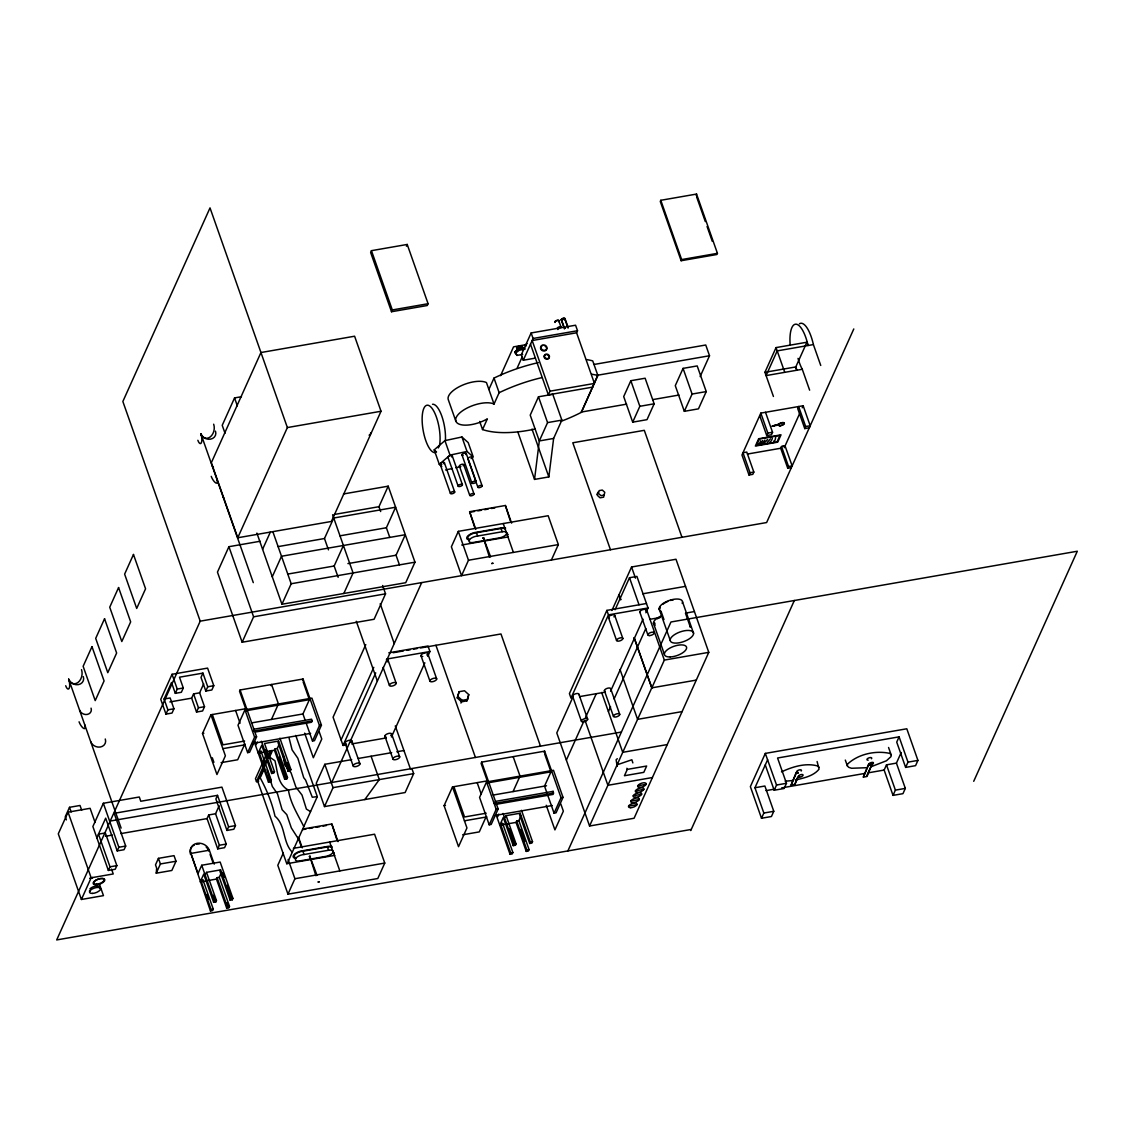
<?xml version="1.0" encoding="UTF-8"?>
<svg xmlns="http://www.w3.org/2000/svg" width="1134" height="1134" viewBox="0 0 1134 1134"><rect width="100%" height="100%" fill="white"/><g stroke="black" fill="none" stroke-linecap="round" stroke-linejoin="round"><path stroke-width="1.5" d="M817.104 761.509L819.06 769.178C813.39 776.152 803.708 778.009 795.402 780.05M865.937 767.746L851.521 768.271L848.756 767.335L847.381 765.932L847.495 764.16C858.126 754.039 875.576 750.269 889.765 753.387L891.14 754.79L891.026 756.576L886.448 760.772L871.677 766.513M534.539 479.413L539.316 440.942L547.566 422.599L538.48 396.801L552.782 394.306L561.869 420.119L553.619 438.447L548.842 476.918L534.539 479.413L517.714 431.615M315.904 875.703L309.738 856.142L317.066 875.363M310.333 856.227L309.171 856.567M489.477 557.219L483.311 537.658L490.639 556.879M772.339 438.334C771.8 439.85 771.545 441.027 769.745 442.288M457.271 697.949L459.114 691.697L464.515 690.762L468.753 694.618L467.562 699.409L466.91 700.869L461.495 701.804L457.271 697.949L459.114 691.697M466.91 700.869L468.753 694.618M749.007 475.018L750.028 472.75L742.983 452.735L746.782 452.083L753.841 472.084L752.82 474.352L749.007 475.018L741.962 455.003L760.815 413.116L803.156 405.745L810.2 425.746L809.293 427.802L804.757 428.595L797.712 408.58L798.634 406.525L805.679 426.54L804.757 428.595M241.457 396.716L234.554 397.921L222.221 425.321L225.014 433.245M81.676 810.172L80.018 805.48L69.514 807.309L65.262 816.749L66.367 819.882M95.086 822.476L90.11 808.315L68.054 812.157L58.288 833.83L81.407 899.475L103.463 895.633L99.452 884.222M96.844 837.785L105.675 818.167L117.213 850.911L124.074 849.706L125.704 846.077L114.18 813.333L217.515 795.345L215.885 798.974L226.97 830.442L233.845 829.252L235.475 825.623L221.924 787.138L140.786 801.256L139.298 797.004L103.35 803.269L92.875 826.516L108.354 870.444L115.229 869.254L116.859 865.625L105.349 832.951L98.488 834.142L109.998 866.815L108.354 870.444M260.154 541.258L228.898 546.701L217.459 572.131L242.152 642.241L374.092 619.277L385.546 593.833L382.597 585.498M164.076 699.026L171.503 682.526L175.316 693.342L181.369 692.279L183.297 688.012L179.498 677.196L202.929 673.114L201.002 677.381L205.807 691.031L211.86 689.982L213.787 685.701L207.593 668.11L172.042 674.291L160.759 699.338L165.961 714.108L172.028 713.059L173.941 708.778L170.143 697.963L164.076 699.026L167.889 709.841L165.961 714.108M237.757 537.757L211.335 462.729L260.948 352.532L354.602 336.217L381.024 411.259L331.411 521.456L237.757 537.757L287.37 427.561L210.017 207.891L122.855 401.493L200.208 621.163L56.7 939.93L691.258 829.45M371.442 250.671L370.634 252.471L391.499 311.737L427.277 305.514L428.085 303.714L407.219 244.448L371.442 250.671L392.307 309.951L391.499 311.737M81.407 899.475L91.159 877.801L68.054 812.157M175.316 693.342L177.244 689.061L172.042 674.291M117.213 850.911L118.843 847.268L103.35 803.269M199.627 692.831L204.517 706.709L202.589 710.975L196.536 712.039L191.646 698.161L193.574 693.895L199.627 692.831L203.681 683.83M262.592 549.31L270.416 531.945M196.536 712.039L198.45 707.758L193.574 693.895M205.807 691.031L207.735 686.765L202.929 673.114M406.411 246.234L407.219 244.448M242.152 642.241L253.591 616.811L228.898 546.701M272.273 576.781L281.501 556.255L405.292 534.709L396.049 555.221L399.466 564.93M210.938 714.774L225.382 755.797L216.948 774.522L202.504 733.5L210.938 714.774L246.05 708.665M158.434 858.353L155.5 864.859L156.662 868.134L156.251 873.18L171.844 870.473L175.997 861.245L174.026 855.646L158.434 858.353L160.404 863.952L156.251 873.18M240.082 689.982L256.582 736.816L249.608 752.296L247.637 752.636L237.998 725.264L244.958 709.799L311.907 698.133L321.432 725.207L314.472 740.686L312.488 741.026L319.462 725.562L303.062 679.011L240.082 689.982L239.529 691.216L246.376 710.692L309.384 699.678L303.104 681.832M343.503 493.956L388.197 486.174L414.973 562.181L405.731 582.706L281.941 604.252L291.183 583.741L272.968 532.016M246.376 710.692L246.943 709.445M328.463 549.848L324.48 538.522L333.722 518.011L395.61 507.238L386.382 527.749L389.798 537.445M210.47 910.999L211.108 909.581L200.86 880.494L203.043 880.112L213.291 909.199L212.653 910.616L210.47 910.999L190.895 853.42A9.937 8.377 24.2 0 1 197.118 843.313A9.937 8.377 24.2 0 1 209.322 850.202L214.227 864.151M215.559 813.758L226.219 844.05L224.589 847.679L217.714 848.87L207.054 818.592L208.684 814.963L215.559 813.758L219.16 805.764M244.831 743.932L237.701 759.752L221.087 762.643M271.04 685.687L271.579 684.497L278.44 703.959L271.465 719.438M247.637 752.636L254.597 737.171L244.958 709.799M338.145 577.319L334.161 566.008L343.404 545.482M205.906 873.747L206.53 872.344L220.591 869.891L219.953 871.309L230.131 900.169L232.3 899.786L232.938 898.383L220.152 862.053L201.724 865.256L197.996 873.549L190.895 853.42L209.322 850.202L208.925 851.11A9.937 8.377 24.2 0 0 206.19 847.07M257.248 741.948L256 744.712L254.909 741.622M202.405 881.529L203.043 880.112M260.409 752.678L261.047 751.275L258.864 751.658L269.112 780.745L268.474 782.162L270.657 781.78L271.295 780.362L261.047 751.275M217.714 848.87L219.358 845.241L208.684 814.963M226.97 830.442L228.6 826.814L217.515 795.345M265.597 756.222L255.462 778.718L256.497 781.652L258.68 781.269M380.67 511.547L378.969 506.7L388.197 486.174M256.497 781.652L267.029 758.249M268.361 755.301L270.445 750.68M302.523 680.216L303.062 679.011M263.853 767.945L257.787 781.425L286.916 864.136L317.293 796.635L295.747 735.427M264.534 766.428L267.057 760.829M267.667 756.846L268.956 756.619L271.735 750.453M263.372 770.822L260.65 776.889L258.467 777.272M269.849 756.463L271.933 751.842M343.843 593.479L353.071 572.953L332.588 514.765M219.273 877.291L229.493 906.307L228.855 907.724L226.672 908.093L216.452 879.077L217.09 877.673L219.273 877.291L221.428 872.514M277.277 748.454L287.497 777.47L286.859 778.874L284.677 779.256L274.456 750.24L275.094 748.837L277.277 748.454L279.432 743.677M268.474 782.162L258.24 753.061L261.727 745.293L271.65 773.487L273.833 773.104L274.471 771.701L264.548 743.507L278.595 741.055L277.972 742.458L288.135 771.333L290.318 770.95L290.942 769.547L279.9 738.163M206.53 872.344L216.466 900.538L215.829 901.941L213.646 902.324L214.283 900.92L201.724 865.256M271.65 773.487L272.288 772.07L261.444 741.282M305.202 720.331L302.948 713.952L309.922 698.487M226.672 908.093L227.31 906.69L217.09 877.673M230.131 900.169L230.755 898.752L220.591 869.891M284.677 779.256L285.314 777.853L275.094 748.837M288.135 771.333L288.773 769.915L278.595 741.055M253.704 729.275L311.581 719.197L312.176 720.912L311.581 722.245L255.405 732.025M438.348 447.944L439.567 445.251A24.012 8.094 80.1 0 0 431.218 407.361A24.012 8.094 80.1 0 0 422.585 426.54A24.012 8.094 80.1 0 0 436.533 451.97L434.194 449.872L444.925 440.63L461.921 436.987L468.2 442.6L473.289 457.059L467.024 451.46L461.921 436.987M365.772 644.594L333.084 717.184L343.049 745.449L346.494 744.84M488.882 389.444L493.999 378.076A89.302 37.45 -19.4 0 1 538.338 362.625M283.358 852.938L277.802 865.285L287.965 894.159L377.806 878.51L384.766 863.073L374.589 834.213L293.38 848.345M351.682 759.624L324.806 764.302L316.273 783.24L324.494 806.586L405.136 792.538L413.669 773.615L411.897 768.611M500.576 375.666L513.546 346.848L526.261 344.637M341.093 739.921L373.781 667.345M535.177 428.992A82.81 34.729 -19.4 0 1 482.545 429.559L487.365 418.857A21.645 9.086 -19.4 0 1 458.746 423.974A21.645 9.086 -19.4 0 1 465.55 408.878A21.645 9.086 -19.4 0 1 494.027 404.058L499.144 392.69L493.999 378.076M343.049 745.449L375.723 672.859M592.784 387.105L548.346 394.845L549.99 391.173L594.443 383.434L576.596 332.786L577.518 330.731L575.576 325.217L531.137 332.957L521.342 354.715L523.284 360.229L535.248 358.146M517.033 368.366L522.079 357.167M331.695 782.488L421.692 582.607M523.284 360.229L533.079 338.471L531.137 332.957M324.494 806.586L333.027 787.648L324.806 764.302M287.965 894.159L294.911 878.722L288.135 859.473M458.32 531.364L451.375 546.801L461.538 575.675L468.484 560.239L458.32 531.364L548.176 515.729L558.339 544.589L551.393 560.026M511.618 523.143L505.395 505.495L469.618 511.717L474.99 528.401M302.863 829.011L331.823 823.979L336.614 839.061M538.48 396.801L530.216 415.129L539.316 440.942L553.619 438.447M391.443 737.015L424.853 662.823M427.759 656.373L429.928 651.526L427.986 646.011L388.806 652.83M505.395 505.495L510.201 520.577M660.782 200.293L660.272 201.455L681.137 260.721L716.915 254.498L717.439 253.336L696.559 194.07L660.782 200.293L681.662 259.573L681.137 260.721M561.089 421.295A82.81 34.729 -19.4 0 0 581.317 412.365L597.774 375.198L709.515 355.75L705.745 345.005L593.989 364.468M581.317 412.365L597.873 375.496L592.728 360.881A89.302 37.45 -19.4 0 0 586.547 359.577M460.943 703.052L462.162 700.358L467.562 699.409M696.035 195.218L696.559 194.07M630.83 380.712L623.7 396.574L632.701 422.16L647.004 419.665L654.148 403.803L645.133 378.232L630.83 380.712L639.845 406.298L632.701 422.16M452.509 786.925L466.953 827.948L458.533 846.673L444.089 805.65L452.509 786.925L487.62 780.816M597.037 494.396L598.057 492.128L597.278 495.274L600.056 497.812L603.614 497.188L604.791 492.312L602.324 490.058L599.177 490.611L598.483 493.418L600.949 495.657L604.11 495.104M481.666 762.133L498.152 808.967L491.192 824.446L489.208 824.801L479.569 797.415L486.543 781.95L553.477 770.284L563.017 797.372L556.057 812.837L554.072 813.191L561.032 797.712L544.646 751.162L481.666 762.133L481.099 763.366L487.393 781.213M488.513 781.595L487.96 782.843L550.968 771.829L544.674 753.982M683.065 368.38L675.283 385.659L684.326 411.316L698.459 408.85L706.241 391.584L697.197 365.928L683.065 368.38L692.094 394.051L684.326 411.316M485.692 817.671L479.285 831.902L462.658 834.794M489.208 824.801L496.182 809.322L486.543 781.95M497.571 816.863L498.818 814.099M513.05 791.589L520.024 776.11L513.163 756.647M700.146 376.587L709.515 355.75M521.002 815.828L518.862 820.605L516.679 820.988L516.041 822.391L499.796 825.226L503.298 817.444L513.234 845.638L515.417 845.255L516.055 843.852L506.118 815.658L520.18 813.206L530.343 842.066L529.706 843.483L531.889 843.101L532.526 841.697L521.484 810.314M499.811 825.212L500.448 823.808L502.631 823.426L512.88 852.513L512.242 853.93L510.059 854.313L496.366 815.488M501.993 824.843L502.631 823.426M505.481 817.061L506.118 815.658M606.874 610.39L569.41 693.625L570.983 698.105L608.448 614.869L606.874 610.39L646.465 603.501M544.107 752.366L544.646 751.162M520.18 813.206L519.542 814.609L529.706 843.483M572.996 696.9L556.78 732.918L589.567 826.006L634.09 818.252L708.778 652.348L675.992 559.26L631.553 567L611.892 610.517M615.082 609.723L629.498 577.716L636.925 576.426L648.038 607.98L645.884 612.785M513.234 845.638L513.872 844.22L503.028 813.432M510.059 854.313L510.697 852.896L500.448 823.808M551.507 770.638L544.533 786.103L554.072 813.191M566.405 759.993L584.024 720.841M585.442 717.709L596.045 694.164M518.862 820.605L529.082 849.621L528.444 851.024L526.261 851.407L526.899 850.004L516.679 820.988M552.556 792.68L553.151 791.348L495.274 801.426M553.151 791.348L553.165 794.395L495.289 804.474M610.574 691.201L642.992 619.178M608.448 711.514L610.574 706.808M614.104 698.955L645.813 628.548M773.431 396.475L764.926 372.306L776.039 347.599L806.912 342.227L808.06 345.501A26.621 8.973 80.1 0 0 796.025 324.182A26.621 8.973 80.1 0 0 790.129 344.566M567.879 850.939L670.959 621.985L1077.3 551.237L973.723 781.298M795.473 367.232A26.621 8.973 80.1 0 0 796.947 370.223L795.784 366.934L806.912 342.227M589.567 826.006L651.767 687.856L634.204 637.988M646.649 609.837L664.34 660.087L651.852 687.842L634.147 637.591M765.521 412.294L772.552 432.281L771.446 434.761L766.74 435.584L767.86 433.103L760.815 413.116M772.211 426.129L778.619 424.3L772.211 426.129L778.349 425.052M627.3 769.391L624.451 775.727L643.8 772.353L646.649 766.031L627.3 769.391L626.904 768.271M791.348 467.647L787.747 468.271L780.702 448.256L781.496 446.512L785.082 445.889L800.094 412.563M802.234 407.801L803.156 405.745M784.289 447.717L785.082 445.96L781.524 446.583L788.541 466.513L787.747 468.271M853.789 328.959L766.627 522.547L200.208 621.163M690.762 830.57L794.339 600.496M765.28 764.954L774.182 790.228L784.118 788.499L786.472 783.296L777.57 758.008L899.092 736.845L896.725 742.104L905.627 767.392L915.563 765.663L917.93 760.404L906.803 728.779L765.322 753.401L750.368 786.627L761.495 818.252L771.432 816.523L773.785 811.306L764.883 786.018L754.946 787.747L763.848 813.035L761.495 818.252M754.946 787.747L767.633 759.737M774.182 790.228L776.535 785.026L765.322 753.401M798.123 772.41A2.523 1.063 -19.4 0 1 796.635 772.325L791.135 785.026L794.863 784.388L798.634 775.982M791.135 785.026L796.224 772.396M797.117 778.037L794.863 784.388M869.225 764.529A2.523 1.063 -19.4 0 1 868.828 764.415L863.343 777.116L867.056 776.464L872.145 763.834A2.523 1.063 -19.4 0 1 870.317 764.486M863.343 777.116L868.417 764.486M866.787 775.727L872.145 763.834M873.081 762.53L872.301 764.288L868.984 764.869M896.427 763.111L905.329 788.399L902.962 793.658L893.025 795.388L884.137 770.057L886.49 764.84L896.427 763.111L901.204 752.508M893.025 795.388L895.392 790.129L886.49 764.84M905.627 767.392L907.994 762.133L899.092 736.845M762.544 440.545L760.007 444.018M483.892 537.814L482.744 538.083M333.58 852.173L333.892 852.966M760.404 440.786L760.418 442.217L758.391 444.145M364.822 799.569L379.309 779.582L371.087 756.236M775.699 437.27L775.089 440.105L773.686 441.31M764.869 440.049L762.091 443.763M770.454 438.801L767.25 442.501M507.408 533.462L507.465 534.483M767.619 439.439L764.16 443.196M441.806 466.584L439.297 464.345L450.014 455.103L467.024 451.46M517.912 349.981L516.65 347.699L518.592 346.196L521.342 345.714L522.604 348.01L521.342 345.714M527.126 343.602L525.198 345.09L526.006 346.111M515.332 353.284L519.344 350.179L525.042 349.201L524.588 347.925L521.796 346.99L519.046 347.472L514.893 352.022L517.005 355.396L522.689 354.403M781.496 771.857C792.538 766.74 805.707 762.587 817.798 766.003L819.173 767.406M445.563 469.958L452.367 468.498M455.769 467.761L460.858 466.669M392.307 309.951L428.085 303.714M681.662 259.573L717.439 253.336M533.079 338.471L577.518 330.731M576.596 332.786L532.158 340.526L549.99 391.173M524.588 347.925L518.904 348.918L514.893 352.022L517.005 355.396M287.37 427.561L381.024 411.259M820.747 365.46L813.39 344.58L777.201 350.888L766.074 375.595L802.277 369.287L809.633 390.167M764.926 372.306L795.784 366.934M581.203 412.067L626.592 404.158M652.773 399.607L678.954 395.043M692.094 394.051L706.241 391.584M639.845 406.298L654.148 403.803M547.566 422.599L561.869 420.119M767.86 433.103L772.552 432.281M805.679 426.54L810.2 425.746M334.261 514.482L378.969 506.7M747.434 454.054L780.702 448.256M471.035 512.058L474.437 511.477M477.853 510.881L481.255 510.286M484.672 509.69L488.074 509.095M491.476 508.5L494.892 507.904M278.071 546.616L324.48 538.522M339.959 535.829L386.382 527.749M750.028 472.75L753.841 472.084M788.541 466.513L792.127 465.89L785.054 445.889M468.98 539.075A6.35 2.665 -19.4 0 1 468.597 536.113A6.35 2.665 -19.4 0 1 474.551 533.051L501.03 528.472A6.237 2.622 -19.4 0 1 505.353 529.124M477.57 536.042L502.192 531.747A6.237 2.622 -19.4 0 1 506.6 533.802A6.237 2.622 -19.4 0 1 499.428 537.885L472.921 542.52A6.35 2.665 -19.4 0 1 469.093 540.337A6.35 2.665 -19.4 0 1 475.713 536.325L477.57 536.042L476.422 532.753M287.738 574.087L334.161 566.008M347.911 563.612L396.049 555.221M461.736 545L508.386 536.878M291.183 583.741L414.973 562.181M468.484 560.239L558.339 544.589M253.591 616.811L385.546 593.833M642.808 593.791L685.531 586.349M177.244 689.061L183.297 688.012M608.448 614.869L648.038 607.98M393.129 652.73L403.406 650.944M406.822 650.349L410.253 649.754M413.669 649.158L417.099 648.563M420.516 647.968L500.973 633.963L540.479 746.144M207.735 686.765L213.787 685.701M386.722 659.052L429.928 651.526M169.887 701.946L191.646 698.161M649.98 619.292L660.229 617.506M685.872 613.055L694.419 611.566M167.889 709.841L173.941 708.778M198.45 707.758L204.517 706.709M251.578 722.897L302.948 713.952M202.504 733.5L203.879 733.259M252.598 731.288L312.176 720.912M664.34 660.087L708.778 652.348M319.462 725.562L321.432 725.207M254.597 737.171L256.582 736.816M244.59 741.055L222.987 744.825L212.313 714.533M222.859 748.653L245.242 744.755M252.131 743.55L310.645 733.372M579.587 696.602L605.414 692.109M274.456 750.24L258.226 753.075L254.214 741.707M651.767 687.856L696.29 680.102M351.682 743.947L386.255 737.922M272.288 772.07L274.471 771.701M288.773 769.915L290.942 769.547M358.401 758.448L391.698 752.65M396.857 751.757L403.718 750.566M269.112 780.745L271.295 780.362M285.314 777.853L287.497 777.47M682.101 711.599L637.577 719.353L620.014 669.485M110.225 821.044L621.404 732.054M333.027 787.648L413.669 773.615M105.448 836.282L112.337 835.078M120.941 833.589L207.054 818.592M667.26 744.57L622.736 752.324L601.658 692.477M228.6 826.814L235.475 825.623M118.843 847.268L125.704 846.077M493.162 795.047L546.517 785.763M302.565 829.663L305.982 829.067M309.384 828.472L312.8 827.877M316.202 827.281L319.604 826.686M323.02 826.105L326.422 825.509M444.089 805.65L445.464 805.409M219.358 845.241L226.219 844.05M109.998 866.815L116.859 865.625M494.183 803.439L553.761 793.063M652.419 777.541L607.895 785.295L585.059 720.473M160.404 863.952L175.997 861.245M91.159 877.801L113.23 873.96L111.501 869.069M561.032 797.712L563.017 797.372M496.182 809.322L498.152 808.967M637.747 785.805L646.096 784.345M486.16 813.206L464.557 816.976L453.898 786.684M635.479 790.852L643.828 789.392M464.444 820.803L486.812 816.905M495.43 815.403L552.23 805.523M295.407 857.559A6.35 2.665 -19.4 0 1 295.024 854.597A6.35 2.665 -19.4 0 1 300.978 851.535L327.457 846.956A6.237 2.622 -19.4 0 1 331.78 847.608M633.254 795.756L641.617 794.31M303.997 854.526L328.605 850.231A6.237 2.622 -19.4 0 1 333.027 852.286A6.237 2.622 -19.4 0 1 325.855 856.368L299.348 861.004A6.35 2.665 -19.4 0 1 295.52 858.821A6.35 2.665 -19.4 0 1 302.14 854.809L303.997 854.526L302.849 851.237M630.887 801.015L639.25 799.569M796.493 773.147L796.89 773.076A2.523 1.063 -19.4 0 0 798.393 773.147M288.164 863.484L334.813 855.362M628.605 806.104L636.954 804.658M868.687 765.237L869.083 765.166A2.523 1.063 -19.4 0 0 872.4 764.585M216.452 879.077L200.222 881.912L203.723 874.13L213.646 902.324M776.535 785.026L786.472 783.296M907.994 762.133L917.93 760.404M766.003 790.625L774.692 789.108M781.638 787.903L865.029 773.388M868.502 772.778L884.137 770.057M294.911 878.722L384.766 863.073M513.872 844.22L516.055 843.852M530.343 842.066L532.526 841.697M214.283 900.92L216.466 900.538M230.755 898.752L232.938 898.383M510.697 852.896L512.88 852.513M526.899 850.004L529.082 849.621M763.848 813.035L773.785 811.306M895.392 790.129L905.329 788.399M211.108 909.581L213.291 909.199M227.31 906.69L229.493 906.307M792.581 780.546L785.167 781.213M317.293 796.635L312.289 797.245L305.599 780.079L303.714 777.683L297.873 758.263L292.104 749.886L288.986 737.639M617.052 764.826L631.851 759.766L632.857 762.913M268.956 756.619L274.952 760.758C277.589 771.333 277.504 784.345 288.419 790.1C290.644 803.808 297.888 814.51 303.799 826.615M310.546 811.618L306.393 809.081L302.013 795.062L295.917 787.124L291.069 772.835L284.662 764.741L283.344 755.528M457.923 696.503L462.162 700.358M259.757 777.045C266.447 789.236 271.919 802.262 274.995 816.182C285.924 825.283 282.38 842.009 292.274 852.229M516.65 347.699L517.458 348.719M298.313 838.791L291.353 827.948L286.803 814.666L282.111 809.704L277.49 793.814L272.344 786.514L267.142 769.717M776.039 347.599L784.558 371.768M696.616 196.877L705.32 221.569M707.063 226.502L712.28 241.329M888.56 747.476L891.14 754.79M759.695 415.597L766.74 435.584M868.828 764.415L869.083 765.166M845.312 760.078L847.381 765.932M681.973 537.289L644.296 430.325L572.798 442.784L610.461 549.735M682.526 601.885L693.583 633.296A12.29 5.146 -19.4 0 1 676.318 643.106A12.29 5.146 -19.4 0 1 675.751 633.906A12.29 5.146 -19.4 0 1 693.583 633.296M685.46 613.196L690.45 627.385A11.283 4.734 -19.4 0 0 690.011 626.223M565.015 318.654L568.219 327.754M564.732 318.739L567.936 327.839M561.486 319.703L564.151 327.287M561.202 319.788L564.406 328.888M558.807 320.851L561.047 327.187M661.179 611.708L663.957 619.589M659.109 608.845L670.18 640.242M653.453 623.204L664.382 654.233M631.553 567L635.479 578.156M629.498 577.716L639.037 604.791M639.803 611.977L647.84 634.799M620.752 599.532L618.98 594.769L620.737 599.758M530.499 344.197L548.346 394.845M614.77 615.564L622.849 638.541A3.317 1.389 -19.4 0 1 618.2 641.178A3.317 1.389 -19.4 0 1 618.044 638.697A3.317 1.389 -19.4 0 1 622.849 638.541M518.592 346.196L519.344 350.179M608.448 617.435L616.542 640.412M532.002 429.12L548.842 476.918M610.702 688.763L619.745 714.42A3.317 1.389 -19.4 0 1 615.082 717.057A3.317 1.389 -19.4 0 1 614.926 714.59A3.317 1.389 -19.4 0 1 619.745 714.42M604.394 690.634L613.423 716.291M494.027 404.058L486.458 382.583A21.645 9.086 -19.4 0 0 461.651 385.532A21.645 9.086 -19.4 0 0 448.327 399.806L455.896 421.281M578.893 694.263L587.696 719.254A3.317 1.389 -19.4 0 1 583.032 721.904A3.317 1.389 -19.4 0 1 582.876 719.424A3.317 1.389 -19.4 0 1 587.696 719.254M479.682 421.437L482.545 429.559M572.585 696.148L581.373 721.125M503.241 523.554L513.404 552.414M501.03 528.472L502.192 531.747M472.141 457.456L482.148 485.876A2.268 0.95 -19.4 0 1 478.959 487.677A2.268 0.95 -19.4 0 1 478.86 485.99A2.268 0.95 -19.4 0 1 482.148 485.876M466.315 453.685L476.167 481.652A2.268 0.95 -19.4 0 1 472.977 483.467A2.268 0.95 -19.4 0 1 472.878 481.766A2.268 0.95 -19.4 0 1 476.167 481.652M477.839 487.152L467.832 458.731A2.268 0.95 -19.4 0 1 471.007 456.917A2.268 0.95 -19.4 0 1 471.12 458.618M461.992 454.961L471.843 482.942M463.735 464.727L474.055 494.055A2.268 0.95 -19.4 0 1 470.865 495.856A2.268 0.95 -19.4 0 1 470.766 494.169A2.268 0.95 -19.4 0 1 474.055 494.055M459.412 466.017L469.731 495.331M452.338 456.109L462.417 484.757A2.268 0.95 -19.4 0 1 459.242 486.571A2.268 0.95 -19.4 0 1 459.128 484.87A2.268 0.95 -19.4 0 1 462.417 484.757M444.925 440.63L450.014 455.103M469.618 511.717L475.841 529.365M448.015 457.399L458.108 486.047M444.429 462.856L454.706 492.014A2.268 0.95 -19.4 0 1 451.516 493.829A2.268 0.95 -19.4 0 1 451.417 492.128A2.268 0.95 -19.4 0 1 454.706 492.014M560.834 804.02L563.357 811.164L554.923 829.89L546.248 805.282M440.12 464.132L450.382 493.304M434.194 449.872L439.297 464.345M520.818 829.379L524.929 841.045M516.041 822.391L526.261 851.407M509.577 828.671L515.417 845.255M435.924 645.289L475.429 757.469M477.159 782.63L481.142 793.942M427.759 653.595L436.703 678.954A3.572 1.503 -19.4 0 1 431.671 681.803A3.572 1.503 -19.4 0 1 431.501 679.138A3.572 1.503 -19.4 0 1 436.703 678.954M420.955 655.608L429.885 680.981M380.202 603.727L394.235 643.573M388.168 660.484L396.205 683.306A3.572 1.503 -19.4 0 1 391.187 686.169A3.572 1.503 -19.4 0 1 391.017 683.49A3.572 1.503 -19.4 0 1 396.205 683.306M383.094 667.402L389.401 685.333M395.284 725.902L410.38 768.795M356.303 621.276L377.353 681.066M391.669 734.095L399.707 756.931A3.572 1.503 -19.4 0 1 394.689 759.78A3.572 1.503 -19.4 0 1 394.519 757.101A3.572 1.503 -19.4 0 1 399.707 756.931M384.865 736.122L392.903 758.944M234.554 397.921L237.346 405.844M351.909 741.026L359.96 763.848A3.572 1.503 -19.4 0 1 354.928 766.697A3.572 1.503 -19.4 0 1 354.758 764.018A3.572 1.503 -19.4 0 1 359.96 763.848M345.105 743.039L353.142 765.861M256.894 533.108L281.941 604.252M319.249 731.869L321.772 739.014L313.338 757.739L304.677 733.131M306.322 723.52L312.488 741.026M253.293 582.635L200.831 433.684A9.455 6.932 -79.6 0 0 210.102 437.029A9.455 6.932 -79.6 0 0 213.674 424.201M331.823 823.979L338.045 841.626M329.668 842.038L339.831 870.898M327.457 846.956L328.605 850.231M287.483 762.927L290.318 770.95M279.233 757.229L286.859 778.874M298.866 838.224L302.268 847.849M298.015 837.261L301.403 846.885M265.654 749.886L268.574 758.178M235.588 710.479L240.068 723.208M212.313 757.781L213.901 762.303M222.703 872.528L224.404 877.333M227.225 885.356L232.3 899.786M210.088 854.441L213.022 862.761M227.098 902.721L228.855 907.724M213.49 895.307L215.829 901.941M206.969 894.457L208.67 899.305M121.125 828.104L68.664 679.138A9.455 6.932 -79.6 0 0 77.934 682.498A9.455 6.932 -79.6 0 0 81.506 669.655M69.514 807.309L71.173 812.001M616.924 765.223L617.293 766.386M616.995 765.081L616.102 759.681L617.335 758.731M505.622 528.132A7.357 3.09 -19.4 0 0 501.271 527.92L476.691 532.2A7.484 3.133 -19.4 0 0 467.662 536.127A7.484 3.133 -19.4 0 0 469.575 539.883M508.103 534.667A2.084 0.879 -19.4 0 1 507.111 533.419M370.591 432.947A4.791 1.616 80.1 0 1 369.089 435.144M499.144 392.69A89.302 37.45 -19.4 0 1 541.995 377.579M591.693 374.206A89.302 37.45 -19.4 0 1 597.873 375.496M802.277 369.287A26.621 8.973 80.1 0 1 798.024 358.387M799.427 323.785A26.621 8.973 80.1 0 1 813.39 344.58M441.778 464.6A2.268 0.95 -19.4 0 1 440.29 463.664A2.268 0.95 -19.4 0 1 443.465 462.332A2.268 0.95 -19.4 0 1 443.848 463.735M448.341 457.796A2.268 0.95 -19.4 0 1 448.894 456.322A2.268 0.95 -19.4 0 1 451.786 455.641A2.268 0.95 -19.4 0 1 451.743 457.002M463.126 455.485A2.268 0.95 -19.4 0 1 462.346 454.28A2.268 0.95 -19.4 0 1 465.493 453.161A2.268 0.95 -19.4 0 1 465.72 454.564M459.738 466.414A2.268 0.95 -19.4 0 1 460.291 464.94A2.268 0.95 -19.4 0 1 463.182 464.26A2.268 0.95 -19.4 0 1 463.14 465.62M432.508 404.271A24.012 8.094 80.1 0 1 441.934 416.476A24.012 8.094 80.1 0 1 445.336 441.424M546.163 347.103A3.133 2.637 24.2 0 1 545.043 350.845A3.133 2.637 24.2 0 1 540.79 349.031A3.133 2.637 24.2 0 1 542.662 345.601M544.986 346.04A3.133 2.637 24.2 0 1 545.652 346.508M547.169 354.786A2.608 2.197 24.2 0 1 548.813 358.387A2.608 2.197 24.2 0 1 544.632 358.103A2.608 2.197 24.2 0 1 545.851 354.701M564.633 328.378A1.999 0.836 -19.4 0 1 565.313 327.854M557.871 329.526A2.268 0.95 -19.4 0 1 558.651 328.931M555.107 322.453A2.268 0.95 -19.4 0 1 555.66 320.965A2.268 0.95 -19.4 0 1 558.552 320.284A2.268 0.95 -19.4 0 1 558.509 321.645M555.121 321.716A1.97 0.822 -19.4 0 1 557.602 320.412A1.97 0.822 -19.4 0 1 558.594 321.347M561.798 320.227A1.999 0.836 -19.4 0 1 561.84 318.923A1.999 0.836 -19.4 0 1 564.647 318.257A1.999 0.836 -19.4 0 1 564.108 319.689M561.996 320.086A1.701 0.723 -19.4 0 1 561.925 319.037A1.701 0.723 -19.4 0 1 564.222 318.356A1.701 0.723 -19.4 0 1 564.293 319.405M557.375 328.491A1.97 0.822 -19.4 0 1 559.36 326.833A1.97 0.822 -19.4 0 1 560.82 327.683M564.888 328.364A1.701 0.723 -19.4 0 1 565.455 327.924M223.667 497.798A7.881 6.648 24.2 0 1 222.803 496.082M215.46 431.133A7.881 6.648 24.2 0 1 210.527 439.156A7.881 6.648 24.2 0 1 200.831 433.684A6.733 2.268 80.1 0 1 201.37 442.742A6.733 2.268 80.1 0 1 197.855 440.29M213.447 467.208A6.18 5.216 24.2 0 1 211.746 464.685M216.906 479.328A6.01 1.984 61.3 0 1 215.885 482.985A6.01 1.984 61.3 0 1 211.236 476.351M89.87 878.34A5.84 2.452 -19.4 0 1 92.747 877.475M89.983 878.467A5.429 2.282 -19.4 0 1 92.662 877.673M99.395 886.675A5.429 2.282 -19.4 0 1 99.466 887.894M90.025 891.281A5.429 2.282 -19.4 0 1 89.473 890.856M89.87 888.928A5.429 2.282 -19.4 0 1 98.842 886.264M190.498 854.313A9.937 8.377 24.2 0 1 194.438 844.915M196.721 844.206A9.937 8.377 24.2 0 1 199.201 844.079M83.292 676.601A7.881 6.648 24.2 0 1 78.359 684.624A7.881 6.648 24.2 0 1 68.664 679.138A6.733 2.268 80.1 0 1 69.217 688.21A6.733 2.268 80.1 0 1 65.701 685.744M105.278 738.999A7.881 6.648 24.2 0 1 100.331 747.023A7.881 6.648 24.2 0 1 90.649 741.551M84.738 724.796A6.01 1.984 61.3 0 1 83.718 728.439A6.01 1.984 61.3 0 1 79.068 721.805M91.06 708.155A6.18 5.216 24.2 0 1 87.19 714.448A6.18 5.216 24.2 0 1 79.593 710.153M332.049 846.616A7.357 3.09 -19.4 0 0 327.698 846.403L303.104 850.684A7.484 3.133 -19.4 0 0 294.089 854.611A7.484 3.133 -19.4 0 0 296.002 858.367M334.048 853.207A2.084 0.879 -19.4 0 1 333.24 852.187M422.741 656.444A3.572 1.503 -19.4 0 1 421.522 654.545A3.572 1.503 -19.4 0 1 426.483 652.773A3.572 1.503 -19.4 0 1 426.838 654.984M386.396 659.648A3.572 1.503 -19.4 0 1 387.247 661.873M346.168 743.833A3.572 1.503 -19.4 0 1 346.04 741.65A3.572 1.503 -19.4 0 1 350.845 740.219A3.572 1.503 -19.4 0 1 350.987 742.401M385.929 736.916A3.572 1.503 -19.4 0 1 385.787 734.733A3.572 1.503 -19.4 0 1 390.606 733.301A3.572 1.503 -19.4 0 1 390.734 735.484M640.271 612.573A3.317 1.389 -19.4 0 1 642.865 609.61A3.317 1.389 -19.4 0 1 645.742 610.942M609.44 618.172A3.317 1.389 -19.4 0 1 609.312 616.145A3.317 1.389 -19.4 0 1 613.778 614.826A3.317 1.389 -19.4 0 1 613.905 616.853M604.861 691.216A3.317 1.389 -19.4 0 1 607.044 688.395A3.317 1.389 -19.4 0 1 610.616 689.16M573.053 696.73A3.317 1.389 -19.4 0 1 575.236 693.909A3.317 1.389 -19.4 0 1 578.808 694.674M655.098 625.273A11.68 4.89 -19.4 0 1 661.406 615.875M655.069 623.898A10.404 4.366 -19.4 0 1 654.658 622.835M657.366 618.795A10.404 4.366 -19.4 0 1 659.378 617.477M660.853 611.028A12.29 5.146 -19.4 0 1 668.975 600.552A12.29 5.146 -19.4 0 1 682.214 603.387M660.073 608.561A11.283 4.734 -19.4 0 1 660.357 607.186M663.007 604.167A11.283 4.734 -19.4 0 1 667.756 601.488M670.52 600.481A11.283 4.734 -19.4 0 1 673.312 599.829M797.882 772.396A2.523 1.063 -19.4 0 1 796.919 771.163A2.523 1.063 -19.4 0 1 800.179 769.788A2.523 1.063 -19.4 0 1 801.157 771.021M868.19 760.149A2.523 1.063 -19.4 0 1 867.212 758.929A2.523 1.063 -19.4 0 1 870.473 757.555A2.523 1.063 -19.4 0 1 871.451 758.774M318.172 882.011L319.32 881.742L318.172 882.011M491.745 563.527L492.893 563.258L491.745 563.527M91.982 646.635L83.136 666.296L95.213 700.614L104.073 680.939L91.982 646.635M104.555 618.725L95.695 638.385L107.787 672.689L116.632 653.028L104.555 618.725M118.574 587.554L109.729 607.214L121.806 641.532L130.665 621.871L118.574 587.554M133.472 554.469L124.627 574.13L136.704 608.448L145.563 588.787L133.472 554.469M758.66 438.745L755.372 446.059L777.726 442.161L781.014 434.846L758.66 438.745M759.326 439.056L756.463 445.435L777.059 441.849L779.937 435.47L759.326 439.056M779.994 425.774A3.104 1.304 -19.4 0 0 784.374 423.294A3.104 1.304 -19.4 0 0 779.852 423.45A3.104 1.304 -19.4 0 0 779.994 425.774M780.107 425.534A2.792 1.162 -19.4 0 0 784.033 423.308A2.792 1.162 -19.4 0 0 779.979 423.45A2.792 1.162 -19.4 0 0 780.107 425.534M541.343 348.79A3.133 2.637 24.2 0 0 546.631 349.144A3.133 2.637 24.2 0 0 543.753 344.878A3.133 2.637 24.2 0 0 541.343 348.79M544.774 357.323A2.608 2.197 24.2 0 0 549.182 357.621A2.608 2.197 24.2 0 0 546.786 354.063A2.608 2.197 24.2 0 0 544.774 357.323M96.177 884.775A6.18 2.594 -19.4 0 0 104.867 879.842A6.18 2.594 -19.4 0 0 95.894 880.154A6.18 2.594 -19.4 0 0 96.177 884.775M92.364 893.422A5.84 2.452 -19.4 0 0 100.572 888.758A5.84 2.452 -19.4 0 0 92.095 889.056A5.84 2.452 -19.4 0 0 92.364 893.422M96.39 884.222A5.542 2.325 -19.4 0 0 104.172 879.8A5.542 2.325 -19.4 0 0 96.135 880.083A5.542 2.325 -19.4 0 0 96.39 884.222M649.498 635.579A3.317 1.389 -19.4 0 0 654.148 632.928A3.317 1.389 -19.4 0 0 649.343 633.098A3.317 1.389 -19.4 0 0 649.498 635.579M670.208 656.94A11.68 4.89 -19.4 0 0 686.637 647.627A11.68 4.89 -19.4 0 0 669.67 648.209A11.68 4.89 -19.4 0 0 670.208 656.94M639.874 787.393A4.508 1.885 -19.4 0 0 646.21 783.807A4.508 1.885 -19.4 0 0 639.675 784.033A4.508 1.885 -19.4 0 0 639.874 787.393M637.606 792.439A4.508 1.885 -19.4 0 0 643.942 788.839A4.508 1.885 -19.4 0 0 637.407 789.066A4.508 1.885 -19.4 0 0 637.606 792.439M635.394 797.358A4.508 1.885 -19.4 0 0 641.731 793.757A4.508 1.885 -19.4 0 0 635.182 793.984A4.508 1.885 -19.4 0 0 635.394 797.358M633.027 802.617A4.508 1.885 -19.4 0 0 639.363 799.016A4.508 1.885 -19.4 0 0 632.815 799.243A4.508 1.885 -19.4 0 0 633.027 802.617M630.731 807.706A4.508 1.885 -19.4 0 0 637.067 804.105A4.508 1.885 -19.4 0 0 630.532 804.332A4.508 1.885 -19.4 0 0 630.731 807.706M799.541 777.088A2.523 1.063 -19.4 0 0 803.099 775.075A2.523 1.063 -19.4 0 0 799.427 775.202A2.523 1.063 -19.4 0 0 799.541 777.088M869.891 764.996A2.523 1.063 -19.4 0 0 873.449 762.984A2.523 1.063 -19.4 0 0 869.778 763.111A2.523 1.063 -19.4 0 0 869.891 764.996"/></g></svg>
